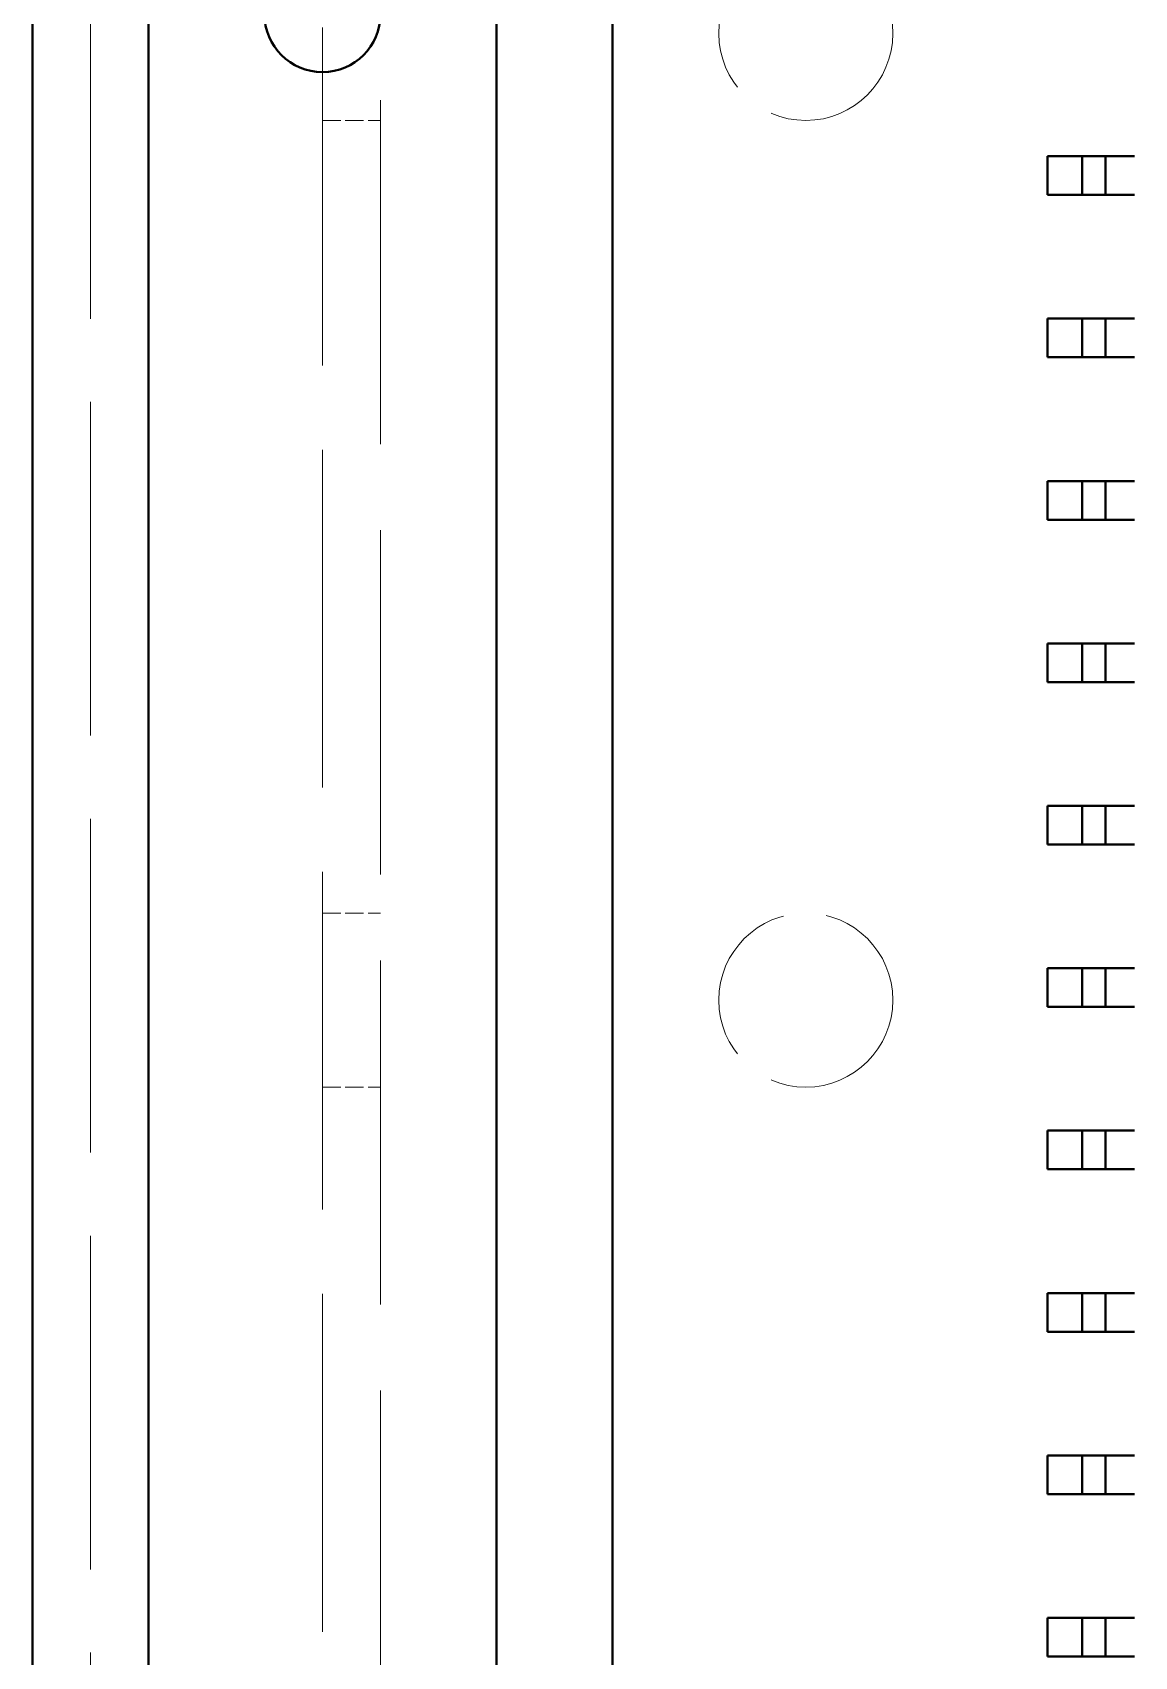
# Model space of a CAD drawing. Header units: millimetres. Extents: x 0 to 4752, y 0 to 3360.
# Drawn here: x 3539.1 to 3596.1, y 1091.9 to 1175.9 of the extents above; entities that cross this region are included whole.
import ezdxf

# ---------------------------------------------------------------- set-up
doc = ezdxf.new("R2010")
doc.units = ezdxf.units.MM
doc.header["$LTSCALE"] = 8
doc.linetypes.add('DASHED', pattern=[0.2067, 0.1654, -0.0413])
doc.layers.add('가려진 것(ISO)', color=2, linetype='DASHED', lineweight=18)
doc.layers.add('가시적인 것(ISO)', color=3, linetype='Continuous', lineweight=40)

msp = doc.modelspace()

# ---------------------------------------------------------------- linework, layer by layer
at = {"layer": '가려진 것(ISO)', "ltscale": 13.203516}
msp.add_line((3554.087, 1005.832), (3554.087, 1398.832), dxfattribs=at)
at = {"layer": '가려진 것(ISO)', "ltscale": 13.039731}
msp.add_line((3542.087, 1350.832), (3542.087, 1005.832), dxfattribs=at)
at = {"layer": '가려진 것(ISO)', "ltscale": 13.455491}
msp.add_line((3557.087, 1087.832), (3557.087, 1176.832), dxfattribs=at)
at = {"layer": '가려진 것(ISO)', "ltscale": 0.714161}
for p, q in [((3554.087, 1171.332), (3557.087, 1171.332)), ((3554.087, 1130.332), (3557.087, 1130.332)), ((3554.087, 1121.332), (3557.087, 1121.332))]:
    msp.add_line(p, q, dxfattribs=at)
at = {"layer": '가려진 것(ISO)', "ltscale": 6.731654}
for centre in [(3579.087, 1175.832), (3579.087, 1125.832)]:
    msp.add_circle(centre, 4.5, dxfattribs=at)
at = {"layer": '가시적인 것(ISO)'}
for p, q in [((3539.087, 1005.832), (3539.087, 1345.182)), ((3545.087, 1005.832), (3545.087, 1345.182)), ((3563.087, 1005.832), (3563.087, 1345.182)), ((3569.087, 1005.832), (3569.087, 1345.182)), ((3593.387, 1169.482), (3591.587, 1169.482)), ((3591.587, 1169.482), (3591.587, 1167.482)), ((3594.587, 1169.482), (3593.387, 1169.482)), ((3593.387, 1169.482), (3593.387, 1167.482)), ((3596.087, 1169.482), (3594.587, 1169.482)), ((3594.587, 1169.482), (3594.587, 1167.482)), ((3593.387, 1167.482), (3591.587, 1167.482)), ((3594.587, 1167.482), (3593.387, 1167.482)), ((3596.087, 1167.482), (3594.587, 1167.482)), ((3593.387, 1161.082), (3591.587, 1161.082)), ((3591.587, 1161.082), (3591.587, 1159.082)), ((3594.587, 1161.082), (3593.387, 1161.082)), ((3593.387, 1161.082), (3593.387, 1159.082)), ((3596.087, 1161.082), (3594.587, 1161.082)), ((3594.587, 1161.082), (3594.587, 1159.082)), ((3593.387, 1159.082), (3591.587, 1159.082)), ((3594.587, 1159.082), (3593.387, 1159.082)), ((3596.087, 1159.082), (3594.587, 1159.082)), ((3593.387, 1152.682), (3591.587, 1152.682)), ((3591.587, 1152.682), (3591.587, 1150.682)), ((3594.587, 1152.682), (3593.387, 1152.682)), ((3593.387, 1152.682), (3593.387, 1150.682)), ((3596.087, 1152.682), (3594.587, 1152.682)), ((3594.587, 1152.682), (3594.587, 1150.682)), ((3593.387, 1150.682), (3591.587, 1150.682)), ((3594.587, 1150.682), (3593.387, 1150.682)), ((3596.087, 1150.682), (3594.587, 1150.682)), ((3593.387, 1144.282), (3591.587, 1144.282)), ((3591.587, 1144.282), (3591.587, 1142.282)), ((3594.587, 1144.282), (3593.387, 1144.282)), ((3593.387, 1144.282), (3593.387, 1142.282)), ((3596.087, 1144.282), (3594.587, 1144.282)), ((3594.587, 1144.282), (3594.587, 1142.282)), ((3593.387, 1142.282), (3591.587, 1142.282)), ((3594.587, 1142.282), (3593.387, 1142.282)), ((3596.087, 1142.282), (3594.587, 1142.282)), ((3593.387, 1135.882), (3591.587, 1135.882)), ((3591.587, 1135.882), (3591.587, 1133.882)), ((3594.587, 1135.882), (3593.387, 1135.882)), ((3593.387, 1135.882), (3593.387, 1133.882)), ((3596.087, 1135.882), (3594.587, 1135.882)), ((3594.587, 1135.882), (3594.587, 1133.882)), ((3593.387, 1133.882), (3591.587, 1133.882)), ((3594.587, 1133.882), (3593.387, 1133.882)), ((3596.087, 1133.882), (3594.587, 1133.882)), ((3593.387, 1127.482), (3591.587, 1127.482)), ((3591.587, 1127.482), (3591.587, 1125.482)), ((3594.587, 1127.482), (3593.387, 1127.482)), ((3593.387, 1127.482), (3593.387, 1125.482)), ((3596.087, 1127.482), (3594.587, 1127.482)), ((3594.587, 1127.482), (3594.587, 1125.482)), ((3593.387, 1125.482), (3591.587, 1125.482)), ((3594.587, 1125.482), (3593.387, 1125.482)), ((3596.087, 1125.482), (3594.587, 1125.482)), ((3593.387, 1119.082), (3591.587, 1119.082)), ((3591.587, 1119.082), (3591.587, 1117.082)), ((3594.587, 1119.082), (3593.387, 1119.082)), ((3593.387, 1119.082), (3593.387, 1117.082)), ((3596.087, 1119.082), (3594.587, 1119.082)), ((3594.587, 1119.082), (3594.587, 1117.082)), ((3593.387, 1117.082), (3591.587, 1117.082)), ((3594.587, 1117.082), (3593.387, 1117.082)), ((3596.087, 1117.082), (3594.587, 1117.082)), ((3593.387, 1110.682), (3591.587, 1110.682)), ((3591.587, 1110.682), (3591.587, 1108.682)), ((3594.587, 1110.682), (3593.387, 1110.682)), ((3593.387, 1110.682), (3593.387, 1108.682)), ((3596.087, 1110.682), (3594.587, 1110.682)), ((3594.587, 1110.682), (3594.587, 1108.682)), ((3593.387, 1108.682), (3591.587, 1108.682)), ((3594.587, 1108.682), (3593.387, 1108.682)), ((3596.087, 1108.682), (3594.587, 1108.682)), ((3593.387, 1102.282), (3591.587, 1102.282)), ((3591.587, 1102.282), (3591.587, 1100.282)), ((3594.587, 1102.282), (3593.387, 1102.282)), ((3593.387, 1102.282), (3593.387, 1100.282)), ((3596.087, 1102.282), (3594.587, 1102.282)), ((3594.587, 1102.282), (3594.587, 1100.282)), ((3593.387, 1100.282), (3591.587, 1100.282)), ((3594.587, 1100.282), (3593.387, 1100.282)), ((3596.087, 1100.282), (3594.587, 1100.282)), ((3593.387, 1093.882), (3591.587, 1093.882)), ((3591.587, 1093.882), (3591.587, 1091.882)), ((3594.587, 1093.882), (3593.387, 1093.882)), ((3593.387, 1093.882), (3593.387, 1091.882)), ((3596.087, 1093.882), (3594.587, 1093.882)), ((3594.587, 1093.882), (3594.587, 1091.882)), ((3593.387, 1091.882), (3591.587, 1091.882)), ((3594.587, 1091.882), (3593.387, 1091.882)), ((3596.087, 1091.882), (3594.587, 1091.882))]:
    msp.add_line(p, q, dxfattribs=at)
msp.add_arc((3554.087, 1176.832), 3, 180, 0, dxfattribs=at)

doc.saveas('drawing.dxf')
